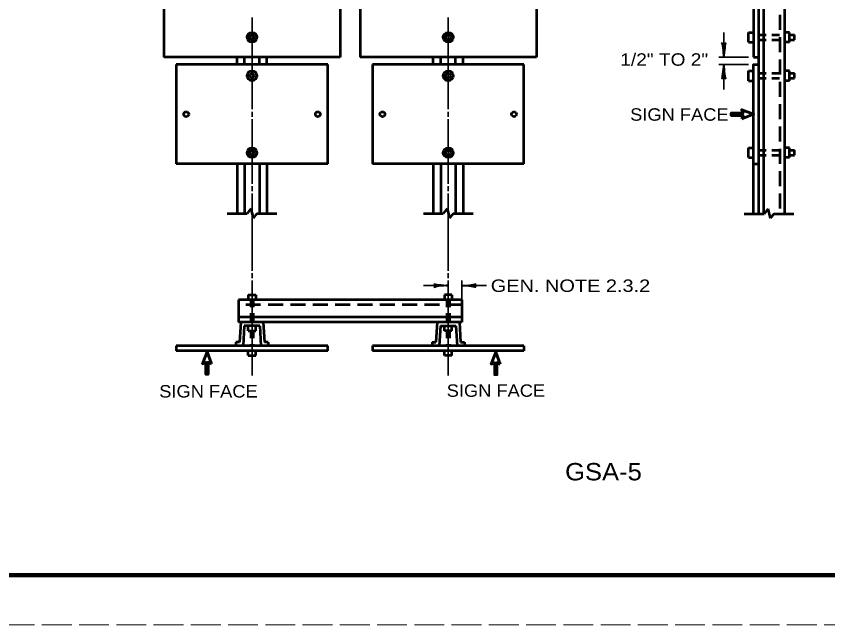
# Model space of a CAD drawing. Extents: x -45 to 635, y -382 to 59.
# Drawn here: x 286.5 to 449.9, y -381.5 to -258.9 of the extents above; entities that cross this region are included whole.
import ezdxf
from ezdxf.enums import TextEntityAlignment as Align

# ---------------------------------------------------------------- set-up
doc = ezdxf.new("R2010")
doc.units = 0
for name, pattern in [('LONG_DASHED', [7.5, 6, -1.5]), ('MEDIUM_DASHED', [4.5, 3, -1.5]), ('SHORT_DASHED', [2.7, 1.5, -1.2])]:
    doc.linetypes.add(name, pattern=pattern)
doc.layers.add('1', color=7, linetype='Continuous', lineweight=53)
doc.layers.add('61', color=7, linetype='Continuous', lineweight=35)

msp = doc.modelspace()

# ---------------------------------------------------------------- linework, layer by layer
at = {"layer": '1'}
for p, q in [((436.96, -218.128), (436.96, -298.648)), ((441.21, -218.128), (441.21, -298.648)), ((316.225, -231.628), (316.225, -267.128)), ((351.725, -231.628), (351.725, -267.128)), ((355.725, -231.628), (355.725, -267.128)), ((391.225, -231.628), (391.225, -267.128)), ((434.96, -231.628), (434.96, -267.128)), ((433.96, -264.128), (433.96, -262.128)), ((433.96, -262.128), (434.96, -262.128)), ((442.21, -262.128), (441.21, -262.128)), ((442.21, -264.128), (442.21, -262.128)), ((442.21, -262.628), (443.21, -262.628)), ((443.21, -263.628), (443.21, -262.628)), ((433.96, -264.128), (434.96, -264.128)), ((442.21, -264.128), (441.21, -264.128)), ((442.21, -263.628), (443.21, -263.628)), ((351.725, -267.128), (316.225, -267.128)), ((330.975, -268.628), (330.975, -267.128)), ((332.475, -268.628), (332.475, -267.128)), ((335.475, -268.628), (335.475, -267.128)), ((336.975, -268.628), (336.975, -267.128)), ((391.225, -267.128), (355.725, -267.128)), ((370.475, -268.628), (370.475, -267.128)), ((371.975, -268.628), (371.975, -267.128)), ((374.975, -268.628), (374.975, -267.128)), ((376.475, -268.628), (376.475, -267.128)), ((434.96, -267.128), (435.96, -267.128)), ((349.225, -268.628), (318.725, -268.628)), ((318.725, -268.628), (318.725, -288.628)), ((349.225, -288.628), (349.225, -268.628)), ((388.725, -268.628), (358.225, -268.628)), ((358.225, -268.628), (358.225, -288.628)), ((388.725, -288.628), (388.725, -268.628)), ((433.96, -271.878), (433.96, -269.878)), ((433.96, -269.878), (434.96, -269.878)), ((442.21, -269.878), (441.21, -269.878)), ((442.21, -271.878), (442.21, -269.878)), ((442.21, -270.378), (443.21, -270.378)), ((443.21, -271.378), (443.21, -270.378)), ((433.96, -271.878), (434.96, -271.878)), ((442.21, -271.878), (441.21, -271.878)), ((442.21, -271.378), (443.21, -271.378)), ((433.96, -287.378), (433.96, -285.378)), ((433.96, -285.378), (434.96, -285.378)), ((442.21, -285.378), (441.21, -285.378)), ((442.21, -287.378), (442.21, -285.378)), ((442.21, -285.878), (443.21, -285.878)), ((443.21, -286.878), (443.21, -285.878)), ((433.96, -287.378), (434.96, -287.378)), ((442.21, -287.378), (441.21, -287.378)), ((442.21, -286.878), (443.21, -286.878)), ((349.225, -288.628), (318.725, -288.628)), ((330.975, -288.628), (330.975, -298.628)), ((332.475, -288.628), (332.475, -298.628)), ((335.475, -288.628), (335.475, -298.628)), ((336.975, -288.628), (336.975, -298.628)), ((388.725, -288.628), (358.225, -288.628)), ((370.475, -288.628), (370.475, -298.628)), ((371.975, -288.628), (371.975, -298.628)), ((374.975, -288.628), (374.975, -298.628)), ((376.475, -288.628), (376.475, -298.628)), ((434.96, -288.628), (435.96, -288.628)), ((328.975, -298.628), (332.975, -298.628)), ((333.754, -297.654), (332.975, -298.628)), ((333.754, -297.654), (334.229, -299.56)), ((334.975, -298.628), (334.229, -299.56)), ((334.975, -298.628), (338.975, -298.628)), ((368.475, -298.628), (372.475, -298.628)), ((373.254, -297.654), (372.475, -298.628)), ((373.254, -297.654), (373.729, -299.56)), ((374.475, -298.628), (373.729, -299.56)), ((374.475, -298.628), (378.475, -298.628)), ((433.069, -298.669), (437.069, -298.669)), ((437.848, -297.695), (437.069, -298.669)), ((437.848, -297.695), (438.323, -299.601)), ((439.069, -298.669), (438.323, -299.601)), ((439.069, -298.669), (443.069, -298.669)), ((333.225, -315.023), (334.725, -315.023)), ((333.225, -315.023), (333.225, -316.023)), ((334.725, -315.023), (334.725, -316.023)), ((374.225, -315.023), (372.725, -315.023)), ((372.725, -315.023), (372.725, -316.023)), ((374.225, -315.023), (374.225, -316.023)), ((376.215, -316.023), (331.235, -316.023)), ((331.235, -316.023), (331.235, -320.523)), ((376.215, -316.023), (376.215, -320.523)), ((376.215, -319.523), (331.235, -319.523)), ((376.215, -320.523), (331.235, -320.523)), ((331.725, -320.523), (331.475, -324.523)), ((332.43, -321.273), (332.18, -325.273)), ((335.521, -321.273), (332.43, -321.273)), ((333.225, -322.273), (333.225, -321.273)), ((334.725, -322.273), (334.725, -321.273)), ((335.521, -321.273), (335.771, -325.273)), ((336.225, -320.523), (336.475, -324.523)), ((371.225, -320.523), (370.975, -324.523)), ((371.93, -321.273), (371.68, -325.273)), ((371.93, -321.273), (375.021, -321.273)), ((372.725, -322.273), (372.725, -321.273)), ((374.225, -322.273), (374.225, -321.273)), ((375.021, -321.273), (375.271, -325.273)), ((375.725, -320.523), (375.975, -324.523)), ((333.225, -322.273), (334.725, -322.273)), ((374.225, -322.273), (372.725, -322.273)), ((331.475, -324.523), (330.725, -324.523)), ((330.725, -324.523), (330.725, -325.273)), ((337.225, -324.523), (336.475, -324.523)), ((337.225, -324.523), (337.225, -325.273)), ((370.225, -324.523), (370.975, -324.523)), ((370.225, -324.523), (370.225, -325.273)), ((375.975, -324.523), (376.725, -324.523)), ((376.725, -324.523), (376.725, -325.273)), ((349.225, -325.273), (318.725, -325.273)), ((318.725, -325.273), (318.725, -326.273)), ((349.225, -326.273), (318.725, -326.273)), ((333.225, -327.273), (333.225, -326.273)), ((334.725, -327.273), (334.725, -326.273)), ((349.225, -326.273), (349.225, -325.273)), ((388.725, -325.273), (358.225, -325.273)), ((358.225, -325.273), (358.225, -326.273)), ((388.725, -326.273), (358.225, -326.273)), ((372.725, -327.273), (372.725, -326.273)), ((374.225, -327.273), (374.225, -326.273)), ((388.725, -325.273), (388.725, -326.273)), ((333.225, -327.273), (334.725, -327.273)), ((374.225, -327.273), (372.725, -327.273))]:
    msp.add_line(p, q, dxfattribs=at)
at = {"layer": '1', "linetype": 'MEDIUM_DASHED'}
for p, q in [((440.21, -218.128), (440.21, -298.648)), ((376.215, -317.023), (331.235, -317.023))]:
    msp.add_line(p, q, dxfattribs=at)
at = {"layer": '1', "lineweight": 35}
for p, q in [((333.975, -259.128), (333.975, -277.628)), ((373.475, -259.128), (373.475, -277.628)), ((428.96, -267.128), (428.96, -262.128)), ((433.96, -267.128), (427.96, -267.128)), ((433.96, -268.628), (427.96, -268.628)), ((428.96, -273.628), (428.96, -268.628)), ((333.975, -278.128), (333.975, -279.128)), ((373.475, -278.128), (373.475, -279.128)), ((333.975, -279.628), (333.975, -292.628)), ((373.475, -279.628), (373.475, -292.628)), ((333.975, -293.128), (333.975, -294.128)), ((373.475, -293.128), (373.475, -294.128)), ((333.975, -294.628), (333.975, -298.628)), ((373.475, -294.628), (373.475, -310.148)), ((333.975, -298.628), (333.975, -310.148)), ((333.975, -310.648), (333.975, -311.648)), ((373.475, -310.648), (373.475, -311.648)), ((333.975, -312.148), (333.975, -315.023)), ((368.475, -313.148), (373.475, -313.148)), ((373.475, -312.148), (373.475, -315.023)), ((376.215, -316.023), (376.215, -312.148)), ((376.215, -313.148), (381.215, -313.148)), ((333.975, -315.023), (333.975, -331.273)), ((373.475, -315.023), (373.475, -331.273))]:
    msp.add_line(p, q, dxfattribs=at)
at = {"layer": '1', "linetype": 'SHORT_DASHED'}
for p, q in [((435.96, -262.628), (441.21, -262.628)), ((435.96, -263.628), (441.21, -263.628)), ((435.96, -270.378), (441.21, -270.378)), ((435.96, -271.378), (441.21, -271.378)), ((435.96, -285.878), (441.21, -285.878)), ((435.96, -286.878), (441.21, -286.878)), ((333.725, -316.023), (333.725, -320.523)), ((334.225, -316.023), (334.225, -320.523)), ((373.225, -316.023), (373.225, -320.523)), ((373.725, -316.023), (373.725, -320.523)), ((333.725, -322.273), (333.725, -325.273)), ((334.225, -322.273), (334.225, -325.273)), ((373.225, -322.273), (373.225, -325.273)), ((373.725, -322.273), (373.725, -325.273))]:
    msp.add_line(p, q, dxfattribs=at)
at = {"layer": '1'}
for points in [[(435.96, -217.128), (435.96, -231.628), (435.96, -298.628)], [(434.96, -298.648), (434.96, -268.628), (435.96, -268.628)]]:
    msp.add_lwpolyline(points, dxfattribs=at)
at = {"layer": '1', "lineweight": 60}
for points in [[(432.575, -279.528), (434.96, -278.628), (432.575, -277.728), (432.845, -278.403), (430.46, -278.403), (430.46, -278.853), (432.845, -278.853)], [(325.822, -328.894), (324.922, -326.509), (324.022, -328.894), (324.697, -328.624), (324.697, -331.009), (325.147, -331.009), (325.147, -328.624)], [(383.955, -328.964), (383.055, -326.579), (382.155, -328.964), (382.83, -328.694), (382.83, -331.079), (383.28, -331.079), (383.28, -328.694)]]:
    msp.add_lwpolyline(points, close=True, dxfattribs=at)
at = {"layer": '1'}
for centre, radius in [((333.975, -263.128), 1), ((333.975, -263.128), 0.5), ((373.475, -263.128), 1), ((373.475, -263.128), 0.5), ((333.975, -270.878), 1), ((333.975, -270.878), 0.5), ((373.475, -270.878), 1), ((373.475, -270.878), 0.5), ((320.725, -278.628), 0.5), ((347.225, -278.628), 0.5), ((360.225, -278.628), 0.5), ((386.725, -278.628), 0.5), ((333.975, -286.378), 1), ((333.975, -286.378), 0.5), ((373.475, -286.378), 1), ((373.475, -286.378), 0.5)]:
    msp.add_circle(centre, radius, dxfattribs=at)
at = {"layer": '1', "lineweight": 40}
for centre, major_axis, ratio, start_param, end_param in [((428.684, -266.037), (0.156, -1.786), 0.122415, 0.8963533, 3.1415927), ((428.684, -266.037), (0.156, -1.786), 0.122415, 0.8963533, 3.1415927), ((429.172, -266.007), (-0.176, -1.756), 0.07063, 3.1407148, 5.41811), ((429.172, -266.007), (-0.176, -1.756), 0.07063, 3.1407148, 5.41811), ((428.749, -269.748), (0.176, 1.756), 0.07063, 3.1407148, 5.41811), ((428.749, -269.748), (0.176, 1.756), 0.07063, 3.1407148, 5.41811), ((429.237, -269.719), (-0.156, 1.786), 0.122415, 0.8963533, 3.1415927), ((429.237, -269.719), (-0.156, 1.786), 0.122415, 0.8963533, 3.1415927), ((372.384, -313.425), (1.786, 0.156), 0.122415, 0.8963533, 3.1415927), ((372.355, -312.937), (1.756, -0.176), 0.07063, 3.1407148, 5.41811), ((377.336, -313.36), (-1.756, 0.176), 0.07063, 3.1407148, 5.41811), ((377.336, -313.36), (-1.756, 0.176), 0.07063, 3.1407148, 5.41811), ((377.307, -312.872), (-1.786, -0.156), 0.122415, 0.8963533, 3.1415927), ((377.307, -312.872), (-1.786, -0.156), 0.122415, 0.8963533, 3.1415927)]:
    msp.add_ellipse(centre, major_axis=major_axis, ratio=ratio, start_param=start_param, end_param=end_param, dxfattribs=at)
at = {"layer": '61', "lineweight": 158}
msp.add_line((624.229, -371.5), (-14.831, -371.48), dxfattribs=at)
at = {"layer": '61', "linetype": 'LONG_DASHED', "lineweight": 13}
msp.add_line((635.169, -381.48), (-44.891, -381.5), dxfattribs=at)

# ---------------------------------------------------------------- texts
at = {"layer": '1'}
for s, height, width, p in [('1/2" TO 2"', 2.5, 1.15, (416.962, -268.852)), ('SIGN FACE', 2.5, 1.1, (420.014, -279.933)), ('GEN. NOTE 2.3.2', 2.5, 1.2, (398.092, -314.429)), ('SIGN FACE', 2.5, 1.1, (325.206, -335.704)), ('SIGN FACE', 2.5, 1.1, (383.081, -335.562)), ('GSA-5', 3.5, 1.1, (404.732, -352.406))]:
    msp.add_text(s, height=height, dxfattribs=dict(at, width=width)).set_placement(p, align=Align.CENTER)

doc.saveas('drawing.dxf')
